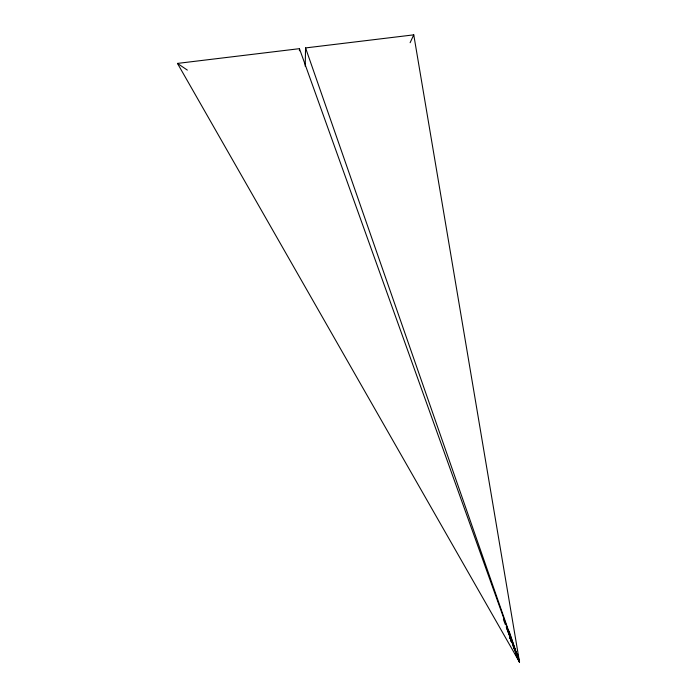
<?xml version="1.0" encoding="UTF-8"?>
<svg xmlns="http://www.w3.org/2000/svg" width="697" height="697" viewBox="0 0 697 697"><rect width="100%" height="100%" fill="white"/><g stroke="black" fill="none" stroke-linecap="round" stroke-linejoin="round"><path stroke-width="1.05" d="M299.422 50.82L299.449 48.668L177.474 63.41L519.526 662.15L413.765 34.85L305.565 47.927L305.208 66.224M410.106 42.717L413.765 34.85M519.248 661.462L506.214 626.917M177.474 63.41L187.345 70.101M515.135 653.411L519.526 662.15L517.453 653.699M516.503 655.171L519.526 662.15L517.871 656.975M513.916 648.001L515.118 651.033L513.245 645.901M305.565 47.927L519.526 662.15L509.098 631.203M506.902 628.677L519.526 662.15L299.449 48.668M517.923 658.099L519.526 662.15M510.404 638.87L511.598 641.902L509.673 636.805L511.589 641.911L510.378 638.87M513.175 645.953L515.161 651.015M511.668 641.832L509.707 636.762L511.659 641.859M503.417 619.441L505.325 624.512"/></g></svg>
